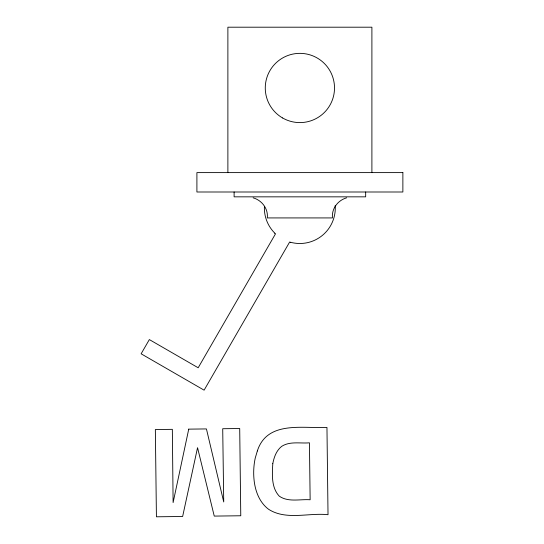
<?xml version="1.0" encoding="UTF-8"?>
<svg xmlns="http://www.w3.org/2000/svg" width="544" height="544" viewBox="0 0 544 544"><rect width="100%" height="100%" fill="white"/><g stroke="black" fill="none" stroke-linecap="round" stroke-linejoin="round"><path stroke-width="0.82" d="M346.623 197.826C337.885 200.287 331.439 208.74 332.479 217.926L267.301 217.926C268.342 208.74 261.895 200.287 253.157 197.826M290.564 242.372L289.66 241.998L204.109 390.164L141.127 353.804L149.342 339.578L198.179 367.771L275.509 233.825L274.727 233.226M371.899 172.611L371.899 27.2L227.882 27.2L227.882 172.611M365.67 191.998L365.67 196.84L234.11 196.84L234.11 191.998M335.199 205.476A35.462 35.462 0 0 1 290.591 242.277M274.795 233.158A35.462 35.462 0 0 1 264.398 206.489M272.796 463.651C272.17 474.518 271.211 487.614 279.262 496.148C288.238 502.459 299.996 499.032 310.141 499.766L309.441 442.823C300.254 443.618 289.952 441.034 281.717 446.338C276.352 450.561 274.04 457.164 272.796 463.651M188.734 429.141L173.114 502.568L172.339 429.338L155.353 429.549L156.42 516.8L182.641 516.48L197.547 447.678L214.248 516.093L240.768 515.766L239.707 428.516L222.714 428.726L223.727 501.949L206.434 428.924L188.734 429.141M257.346 450.956L255.252 458.014A69.659 69.659 0 0 0 254.198 481.148C255.49 491.769 259.76 502.683 268.559 509.259C286.117 520.574 308.679 512.57 328.025 514.706L326.958 427.448C302.58 428.631 267.145 420.403 257.346 450.956M402.873 172.611L196.908 172.611L196.908 191.998L402.873 191.998L402.873 172.611M282.581 117.96A34.619 34.619 0 0 0 334.512 87.978A34.619 34.619 0 0 0 282.581 57.997A34.619 34.619 0 0 0 282.581 117.96"/></g></svg>
